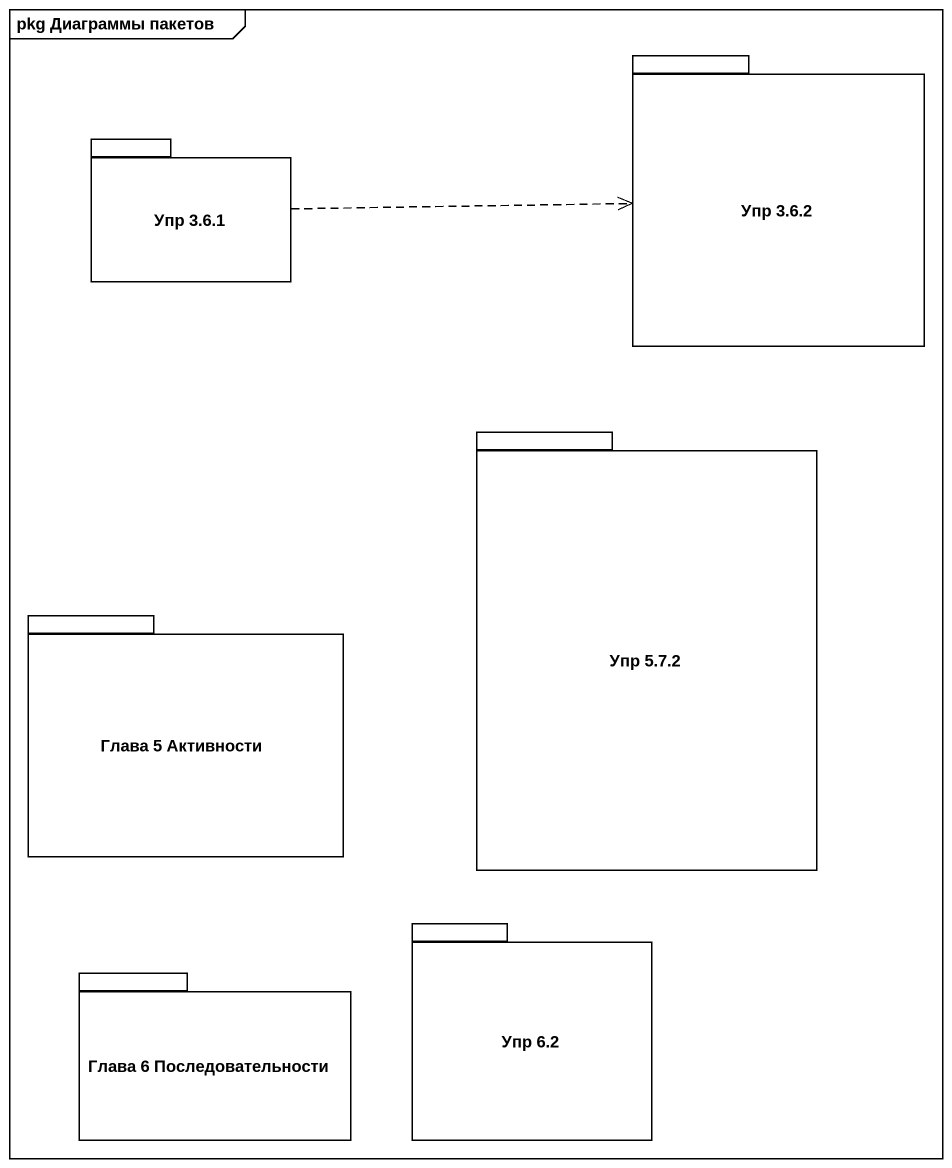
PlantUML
@startuml
mainframe pkg Диаграммы пакетов
package "Упр 3.6.2" as Упр_3_6_2 {
}
package "Упр 3.6.1" as Упр_3_6_1 {
}
package "Упр 5.7.2" as Упр_5_7_2 {
}
package "Глава 5 Активности" as Глава_5_Активности {
}
package "Упр 6.2" as Упр_6_2 {
}
package "Глава 6 Последовательности" as Глава_6_Последовательности {
}
Упр_3_6_1 .right.> Упр_3_6_2
@enduml
